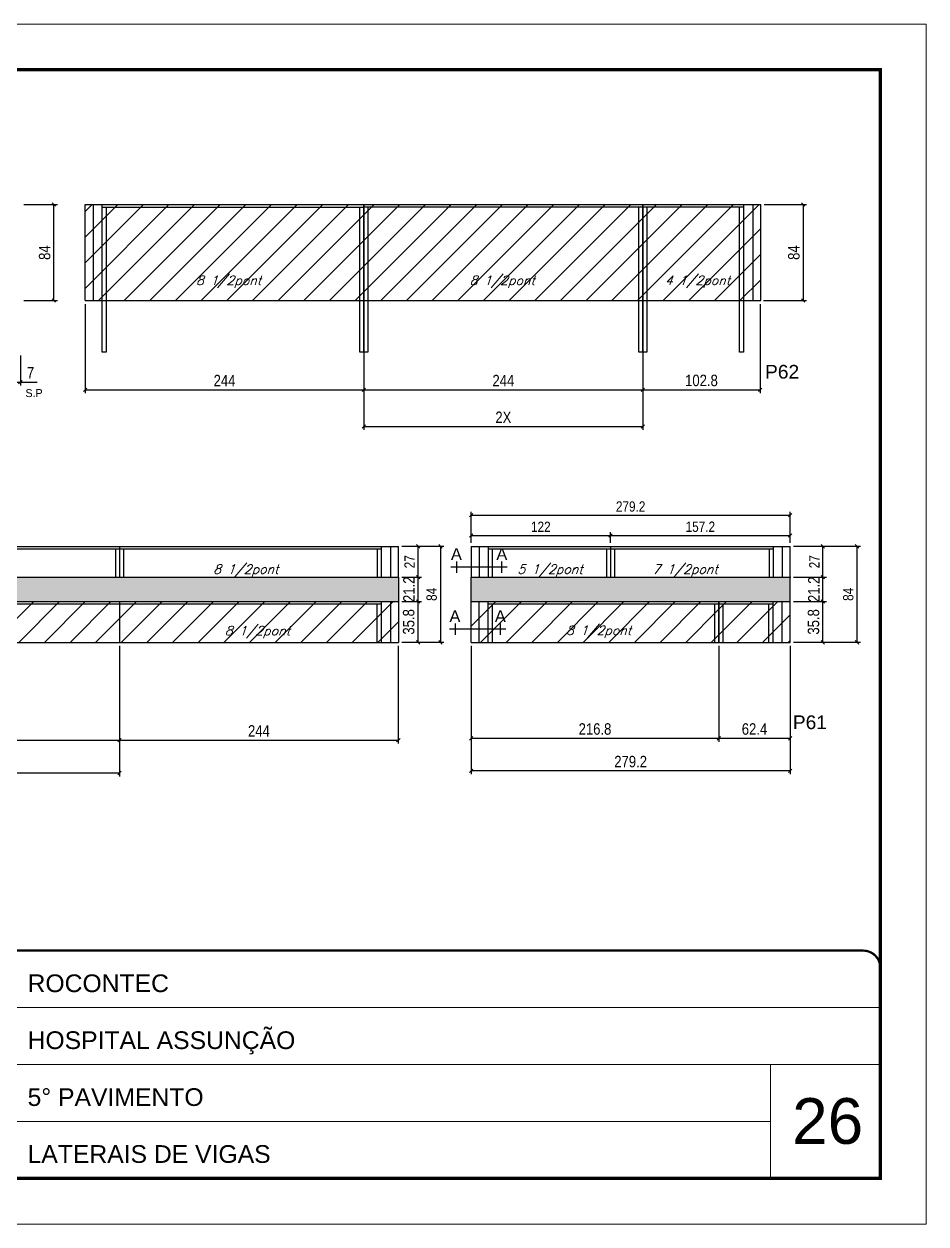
# Model space of a CAD drawing. Extents: x -20960 to -5926, y -2106 to 21915.
# Drawn here: x -9913 to -9123, y 13974 to 15024 of the extents above; entities that cross this region are included whole.
import ezdxf
from ezdxf.enums import TextEntityAlignment as Align

# ---------------------------------------------------------------- set-up
doc = ezdxf.new("R2010")
doc.units = 0
doc.linetypes.add('CONTINUO', pattern=[0])
doc.linetypes.add('DASHED', pattern=[0.75, 0.5, -0.25])
for name, color, linetype in [('5', 5, 'Continuous'), ('COTA', 241, 'Continuous'), ('detalhes', 4, 'Continuous'), ('Painéis', 200, 'Continuous'), ('Reaproveitamento', 251, 'Continuous'), ('SARR_2.2x7', 40, 'Continuous'), ('SARR_3.5x7', 81, 'Continuous'), ('texto', 7, 'Continuous')]:
    doc.layers.add(name, color=color, linetype=linetype)
for name, color, linetype, lineweight in [('CARIMBO', 255, 'Continuous', 9), ('Folhas', 255, 'Continuous', 9), ('SARRAFO DE PRESSAO', 251, 'DASHED', 9)]:
    doc.layers.add(name, color=color, linetype=linetype, lineweight=lineweight)
doc.styles.add('ARIAL', font='arial.ttf')
doc.styles.add('COTA TECNICA', font='techl___.ttf', dxfattribs={"height": 10})
doc.styles.add('COTA TECNICA-50', font='techl___.ttf', dxfattribs={"height": 9})
doc.styles.add('Romans', font='romans.shx')
doc.styles.add('ROMAS860', font='ROMAS860.SHX')
doc.styles.get("Standard").update_dxf_attribs({"font": 'arial.ttf'})
doc.dimstyles.new('COTA PAINEL-50', dxfattribs={"dimtxt": 9, "dimasz": 3, "dimexe": 3, "dimexo": 3, "dimgap": 3, "dimtad": 1, "dimdec": 1, "dimzin": 12, "dimdsep": 46, "dimtxsty": 'COTA TECNICA-50', "dimblk1": 'OBLIQUE', "dimblk2": 'OBLIQUE', "dimsah": 1, "dimcen": 0.9, "dimclrd": 4, "dimclre": 4, "dimclrt": 240, "dimadec": 1, "dimazin": 3, "dimtfac": 1, "dimtdec": 1, "dimtmove": 0, "dimatfit": 3, "dimfxl": 1, "dimtolj": 1, "dimtzin": 12, "dimarcsym": 0})
doc.dimstyles.new('PAINEL', dxfattribs={"dimtxt": 10, "dimasz": 3, "dimexe": 3, "dimexo": 3, "dimgap": 3, "dimtad": 1, "dimdec": 1, "dimzin": 12, "dimdsep": 46, "dimtxsty": 'COTA TECNICA', "dimblk1": 'OBLIQUE', "dimblk2": 'OBLIQUE', "dimsah": 1, "dimcen": 0.9, "dimclrd": 4, "dimclre": 4, "dimclrt": 240, "dimadec": 1, "dimazin": 3, "dimtfac": 1, "dimtdec": 1, "dimtmove": 0, "dimatfit": 3, "dimfxl": 1, "dimtolj": 1, "dimtzin": 12, "dimarcsym": 0})
pattern_1 = [(45, (-1583.418, -3445.725), (-11.22532, 11.22532), [])]
pattern_2 = [(45, (-1583.418, -3472.725), (-11.22532, 11.22532), [])]

# ---------------------------------------------------------------- blocks, each defined once
blk = doc.blocks.new('9999999999')
at = {"color": 30, "linetype": 'CONTINUO'}
for p, q in [((98564.6, 34379.6), (99584, 34379.6)), ((98564.6, 34329.8), (99488, 34329.8)), ((99584, 34329.8), (99488, 34329.8)), ((99488, 34329.8), (99488, 34230.2)), ((98564.6, 34280), (99488, 34280))]:
    blk.add_line(p, q, dxfattribs=at)
at = {"color": 30, "linetype": 'CONTINUO', "const_width": 2}
blk.add_lwpolyline([(99584, 34230.2), (99584, 34414.4, 0.414214), (99569, 34429.4), (98229, 34429.4, 0.414214), (98214, 34414.4), (98214, 34245.2, 0.414214), (98229, 34230.2), (99584, 34230.2)], format="xyb", dxfattribs=at)
at = {"layer": 'Folhas'}
blk.add_lwpolyline([(98139, 34190.2), (99624, 34190.2), (99624, 35240.2), (98139, 35240.2)], close=True, dxfattribs=at)
at = {"layer": 'Folhas', "color": 30, "const_width": 3}
blk.add_lwpolyline([(98214, 34230.2), (99584, 34230.2), (99584, 35200.2), (98214, 35200.2)], close=True, dxfattribs=at)
at = {"color": 7, "linetype": 'Continuous', "ltscale": 5, "style": 'ARIAL'}
for s, height, p in [('ROCONTEC', 15.48, (98837.7, 34393.1)), ('HOSPITAL ASSUNÇÃO', 15.483, (98837.7, 34343.3)), ('5° PAVIMENTO', 15.483, (98837.7, 34293.5)), ('LATERAIS DE VIGAS', 15.483, (98837.7, 34243.7))]:
    blk.add_text(s, height=height, dxfattribs=at).set_placement(p)
blk = doc.blocks.new('_Oblique')
at = {"color": 0, "linetype": 'ByBlock', "lineweight": -2}
blk.add_line((-0.5, -0.5), (0.5, 0.5), dxfattribs=at)
blk = doc.blocks.new('*D779')
at = {"layer": 'COTA', "color": 4, "lineweight": -2, "ltscale": 25, "transparency": 16777216}
for p, q in [((-9859.4, 14778.9), (-9859.4, 14700.9)), ((-9615.4, 14751.9), (-9615.4, 14700.9)), ((-9859.4, 14703.9), (-9615.4, 14703.9))]:
    blk.add_line(p, q, dxfattribs=at)
at = {"layer": 'Defpoints', "color": 0, "ltscale": 25, "transparency": 16777216}
for p in [(-9859.4, 14781.9), (-9615.4, 14754.9), (-9615.4, 14703.9)]:
    blk.add_point(p, dxfattribs=at)
at = {"layer": 'COTA', "color": 4, "lineweight": -2, "ltscale": 25, "transparency": 16777216, "xscale": 3, "yscale": 3, "zscale": 3, "rotation": 180}
blk.add_blockref('_Oblique', (-9859.4, 14703.9), dxfattribs=at)
at = {"layer": 'COTA', "color": 4, "lineweight": -2, "ltscale": 25, "transparency": 16777216, "xscale": 3, "yscale": 3, "zscale": 3}
blk.add_blockref('_Oblique', (-9615.4, 14703.9), dxfattribs=at)
at = {"layer": 'COTA', "color": 240, "ltscale": 25, "transparency": 16777216, "insert": (-9737.4, 14711.9), "char_height": 10, "attachment_point": 5, "style": 'COTA TECNICA'}
blk.add_mtext('\\A1;244', dxfattribs=at)
blk = doc.blocks.new('*D780')
at = {"layer": 'COTA', "color": 4, "lineweight": -2, "ltscale": 25, "transparency": 16777216}
for p, q in [((-9615.4, 14751.9), (-9615.4, 14700.9)), ((-9371.4, 14751.9), (-9371.4, 14700.9)), ((-9615.4, 14703.9), (-9371.4, 14703.9))]:
    blk.add_line(p, q, dxfattribs=at)
at = {"layer": 'Defpoints', "color": 0, "ltscale": 25, "transparency": 16777216}
for p in [(-9615.4, 14754.9), (-9371.4, 14754.9), (-9371.4, 14703.9)]:
    blk.add_point(p, dxfattribs=at)
at = {"layer": 'COTA', "color": 4, "lineweight": -2, "ltscale": 25, "transparency": 16777216, "xscale": 3, "yscale": 3, "zscale": 3, "rotation": 180}
blk.add_blockref('_Oblique', (-9615.4, 14703.9), dxfattribs=at)
at = {"layer": 'COTA', "color": 4, "lineweight": -2, "ltscale": 25, "transparency": 16777216, "xscale": 3, "yscale": 3, "zscale": 3}
blk.add_blockref('_Oblique', (-9371.4, 14703.9), dxfattribs=at)
at = {"layer": 'COTA', "color": 240, "ltscale": 25, "transparency": 16777216, "insert": (-9493.4, 14711.9), "char_height": 10, "attachment_point": 5, "style": 'COTA TECNICA'}
blk.add_mtext('\\A1;244', dxfattribs=at)
blk = doc.blocks.new('*D810')
at = {"layer": 'COTA', "color": 4, "lineweight": -2, "ltscale": 25, "transparency": 16777216}
for p, q in [((-9265.1, 14865.9), (-9228, 14865.9)), ((-9231, 14865.9), (-9231, 14781.9)), ((-9265.6, 14781.9), (-9228, 14781.9))]:
    blk.add_line(p, q, dxfattribs=at)
at = {"layer": 'Defpoints', "color": 0, "ltscale": 25, "transparency": 16777216}
for p in [(-9268.1, 14865.9), (-9268.6, 14781.9), (-9231, 14781.9)]:
    blk.add_point(p, dxfattribs=at)
at = {"layer": 'COTA', "color": 4, "lineweight": -2, "ltscale": 25, "transparency": 16777216, "xscale": 3, "yscale": 3, "zscale": 3}
for p, rotation in [((-9231, 14865.9), 90), ((-9231, 14781.9), 270)]:
    blk.add_blockref('_Oblique', p, dxfattribs=dict(at, rotation=rotation))
at = {"layer": 'COTA', "color": 240, "ltscale": 25, "transparency": 16777216, "insert": (-9239.1, 14823.9), "char_height": 10, "attachment_point": 5, "rotation": 90, "style": 'COTA TECNICA'}
blk.add_mtext('\\A1;84', dxfattribs=at)
blk = doc.blocks.new('*D781')
at = {"layer": 'COTA', "color": 4, "lineweight": -2, "ltscale": 25, "transparency": 16777216}
for p, q in [((-9615.4, 14751.9), (-9615.4, 14668.8)), ((-9371.4, 14751.9), (-9371.4, 14668.8)), ((-9615.4, 14671.8), (-9371.4, 14671.8))]:
    blk.add_line(p, q, dxfattribs=at)
at = {"layer": 'Defpoints', "color": 0, "ltscale": 25, "transparency": 16777216}
for p in [(-9615.4, 14754.9), (-9371.4, 14754.9), (-9371.4, 14671.8)]:
    blk.add_point(p, dxfattribs=at)
at = {"layer": 'COTA', "color": 4, "lineweight": -2, "ltscale": 25, "transparency": 16777216, "xscale": 3, "yscale": 3, "zscale": 3, "rotation": 180}
blk.add_blockref('_Oblique', (-9615.4, 14671.8), dxfattribs=at)
at = {"layer": 'COTA', "color": 4, "lineweight": -2, "ltscale": 25, "transparency": 16777216, "xscale": 3, "yscale": 3, "zscale": 3}
blk.add_blockref('_Oblique', (-9371.4, 14671.8), dxfattribs=at)
at = {"layer": 'COTA', "color": 240, "ltscale": 25, "transparency": 16777216, "insert": (-9493.4, 14679.8), "char_height": 10, "attachment_point": 5, "style": 'COTA TECNICA'}
blk.add_mtext('\\A1;2X', dxfattribs=at)
blk = doc.blocks.new('*D782')
at = {"layer": 'COTA', "color": 4, "lineweight": -2, "ltscale": 25, "transparency": 16777216}
for p, q in [((-9268.6, 14778.9), (-9268.6, 14700.9)), ((-9371.4, 14751.9), (-9371.4, 14700.9)), ((-9371.4, 14703.9), (-9268.6, 14703.9))]:
    blk.add_line(p, q, dxfattribs=at)
at = {"layer": 'Defpoints', "color": 0, "ltscale": 25, "transparency": 16777216}
for p in [(-9268.6, 14781.9), (-9371.4, 14754.9), (-9268.6, 14703.9)]:
    blk.add_point(p, dxfattribs=at)
at = {"layer": 'COTA', "color": 4, "lineweight": -2, "ltscale": 25, "transparency": 16777216, "xscale": 3, "yscale": 3, "zscale": 3, "rotation": 180}
blk.add_blockref('_Oblique', (-9371.4, 14703.9), dxfattribs=at)
at = {"layer": 'COTA', "color": 4, "lineweight": -2, "ltscale": 25, "transparency": 16777216, "xscale": 3, "yscale": 3, "zscale": 3}
blk.add_blockref('_Oblique', (-9268.6, 14703.9), dxfattribs=at)
at = {"layer": 'COTA', "color": 240, "ltscale": 25, "transparency": 16777216, "insert": (-9320, 14712), "char_height": 10, "attachment_point": 5, "style": 'COTA TECNICA'}
blk.add_mtext('\\A1;102.8', dxfattribs=at)
blk = doc.blocks.new('*D787')
at = {"layer": 'COTA', "color": 4, "lineweight": -2, "ltscale": 25, "transparency": 16777216}
for p, q in [((-10073.3, 14479.9), (-10073.3, 14394.3)), ((-9829.3, 14479.9), (-9829.3, 14394.3)), ((-10073.3, 14397.3), (-9829.3, 14397.3))]:
    blk.add_line(p, q, dxfattribs=at)
at = {"layer": 'Defpoints', "color": 0, "ltscale": 25, "transparency": 16777216}
for p in [(-10073.3, 14482.9), (-9829.3, 14482.9), (-9829.3, 14397.3)]:
    blk.add_point(p, dxfattribs=at)
at = {"layer": 'COTA', "color": 4, "lineweight": -2, "ltscale": 25, "transparency": 16777216, "xscale": 3, "yscale": 3, "zscale": 3, "rotation": 180}
blk.add_blockref('_Oblique', (-10073.3, 14397.3), dxfattribs=at)
at = {"layer": 'COTA', "color": 4, "lineweight": -2, "ltscale": 25, "transparency": 16777216, "xscale": 3, "yscale": 3, "zscale": 3}
blk.add_blockref('_Oblique', (-9829.3, 14397.3), dxfattribs=at)
at = {"layer": 'COTA', "color": 240, "ltscale": 25, "transparency": 16777216, "insert": (-9951.3, 14405.4), "char_height": 10, "attachment_point": 5, "style": 'COTA TECNICA'}
blk.add_mtext('\\A1;244', dxfattribs=at)
blk = doc.blocks.new('*D788')
at = {"layer": 'COTA', "color": 4, "lineweight": -2, "ltscale": 25, "transparency": 16777216}
for p, q in [((-9585.3, 14479.9), (-9585.3, 14394.3)), ((-9829.3, 14443.9), (-9829.3, 14394.3)), ((-9829.3, 14397.3), (-9585.3, 14397.3))]:
    blk.add_line(p, q, dxfattribs=at)
at = {"layer": 'Defpoints', "color": 0, "ltscale": 25, "transparency": 16777216}
for p in [(-9585.3, 14482.9), (-9829.3, 14446.9), (-9585.3, 14397.3)]:
    blk.add_point(p, dxfattribs=at)
at = {"layer": 'COTA', "color": 4, "lineweight": -2, "ltscale": 25, "transparency": 16777216, "xscale": 3, "yscale": 3, "zscale": 3, "rotation": 180}
blk.add_blockref('_Oblique', (-9829.3, 14397.3), dxfattribs=at)
at = {"layer": 'COTA', "color": 4, "lineweight": -2, "ltscale": 25, "transparency": 16777216, "xscale": 3, "yscale": 3, "zscale": 3}
blk.add_blockref('_Oblique', (-9585.3, 14397.3), dxfattribs=at)
at = {"layer": 'COTA', "color": 240, "ltscale": 25, "transparency": 16777216, "insert": (-9707.3, 14405.4), "char_height": 10, "attachment_point": 5, "style": 'COTA TECNICA'}
blk.add_mtext('\\A1;244', dxfattribs=at)
blk = doc.blocks.new('*D789')
at = {"layer": 'COTA', "color": 4, "lineweight": -2, "ltscale": 25, "transparency": 16777216}
for p, q in [((-9521.6, 14479.9), (-9521.6, 14395.9)), ((-9304.8, 14479.9), (-9304.8, 14395.9)), ((-9521.6, 14398.9), (-9304.8, 14398.9))]:
    blk.add_line(p, q, dxfattribs=at)
at = {"layer": 'Defpoints', "color": 0, "ltscale": 25, "transparency": 16777216}
for p in [(-9521.6, 14482.9), (-9304.8, 14482.9), (-9304.8, 14398.9)]:
    blk.add_point(p, dxfattribs=at)
at = {"layer": 'COTA', "color": 4, "lineweight": -2, "ltscale": 25, "transparency": 16777216, "xscale": 3, "yscale": 3, "zscale": 3, "rotation": 180}
blk.add_blockref('_Oblique', (-9521.6, 14398.9), dxfattribs=at)
at = {"layer": 'COTA', "color": 4, "lineweight": -2, "ltscale": 25, "transparency": 16777216, "xscale": 3, "yscale": 3, "zscale": 3}
blk.add_blockref('_Oblique', (-9304.8, 14398.9), dxfattribs=at)
at = {"layer": 'COTA', "color": 240, "ltscale": 25, "transparency": 16777216, "insert": (-9413.2, 14407), "char_height": 10, "attachment_point": 5, "style": 'COTA TECNICA'}
blk.add_mtext('\\A1;216.8', dxfattribs=at)
blk = doc.blocks.new('*D790')
at = {"layer": 'COTA', "color": 4, "lineweight": -2, "ltscale": 25, "transparency": 16777216}
for p, q in [((-10073.3, 14479.9), (-10073.3, 14365.6)), ((-9829.3, 14479.9), (-9829.3, 14365.6)), ((-10073.3, 14368.6), (-9829.3, 14368.6))]:
    blk.add_line(p, q, dxfattribs=at)
at = {"layer": 'Defpoints', "color": 0, "ltscale": 25, "transparency": 16777216}
for p in [(-10073.3, 14482.9), (-9829.3, 14482.9), (-9829.3, 14368.6)]:
    blk.add_point(p, dxfattribs=at)
at = {"layer": 'COTA', "color": 4, "lineweight": -2, "ltscale": 25, "transparency": 16777216, "xscale": 3, "yscale": 3, "zscale": 3, "rotation": 180}
blk.add_blockref('_Oblique', (-10073.3, 14368.6), dxfattribs=at)
at = {"layer": 'COTA', "color": 4, "lineweight": -2, "ltscale": 25, "transparency": 16777216, "xscale": 3, "yscale": 3, "zscale": 3}
blk.add_blockref('_Oblique', (-9829.3, 14368.6), dxfattribs=at)
at = {"layer": 'COTA', "color": 240, "ltscale": 25, "transparency": 16777216, "insert": (-9951.3, 14376.7), "char_height": 10, "attachment_point": 5, "style": 'COTA TECNICA'}
blk.add_mtext('\\A1;2X', dxfattribs=at)
blk = doc.blocks.new('*D811')
at = {"layer": 'COTA', "color": 4, "lineweight": -2, "ltscale": 25, "transparency": 16777216}
for p, q in [((-9239.4, 14539.9), (-9210.7, 14539.9)), ((-9213.7, 14518.7), (-9213.7, 14539.9)), ((-9239.4, 14518.7), (-9210.7, 14518.7))]:
    blk.add_line(p, q, dxfattribs=at)
at = {"layer": 'Defpoints', "color": 0, "ltscale": 25, "transparency": 16777216}
for p in [(-9242.4, 14539.9), (-9213.7, 14539.9), (-9242.4, 14518.7)]:
    blk.add_point(p, dxfattribs=at)
at = {"layer": 'COTA', "color": 4, "lineweight": -2, "ltscale": 25, "transparency": 16777216, "xscale": 3, "yscale": 3, "zscale": 3}
for p, rotation in [((-9213.7, 14539.9), 90), ((-9213.7, 14518.7), 270)]:
    blk.add_blockref('_Oblique', p, dxfattribs=dict(at, rotation=rotation))
at = {"layer": 'COTA', "color": 240, "ltscale": 25, "transparency": 16777216, "insert": (-9221.7, 14529.3), "char_height": 10, "attachment_point": 5, "rotation": 90, "style": 'COTA TECNICA'}
blk.add_mtext('\\A1;21.2', dxfattribs=at)
blk = doc.blocks.new('*D812')
at = {"layer": 'COTA', "color": 4, "lineweight": -2, "ltscale": 25, "transparency": 16777216}
for p, q in [((-9582.3, 14539.9), (-9565, 14539.9)), ((-9568, 14518.7), (-9568, 14539.9)), ((-9582.3, 14518.7), (-9565, 14518.7))]:
    blk.add_line(p, q, dxfattribs=at)
at = {"layer": 'Defpoints', "color": 0, "ltscale": 25, "transparency": 16777216}
for p in [(-9585.3, 14539.9), (-9568, 14539.9), (-9585.3, 14518.7)]:
    blk.add_point(p, dxfattribs=at)
at = {"layer": 'COTA', "color": 4, "lineweight": -2, "ltscale": 25, "transparency": 16777216, "xscale": 3, "yscale": 3, "zscale": 3}
for p, rotation in [((-9568, 14539.9), 90), ((-9568, 14518.7), 270)]:
    blk.add_blockref('_Oblique', p, dxfattribs=dict(at, rotation=rotation))
at = {"layer": 'COTA', "color": 240, "ltscale": 25, "transparency": 16777216, "insert": (-9576, 14529.3), "char_height": 10, "attachment_point": 5, "rotation": 90, "style": 'COTA TECNICA'}
blk.add_mtext('\\A1;21.2', dxfattribs=at)
blk = doc.blocks.new('*D791')
at = {"layer": 'COTA', "color": 4, "lineweight": -2, "ltscale": 25, "transparency": 16777216}
for p, q in [((-9923.1, 14778.9), (-9923.1, 14707.6)), ((-9916.1, 14733.9), (-9916.1, 14707.6)), ((-9923.1, 14710.6), (-9916.1, 14710.6)), ((-9916.1, 14710.6), (-9901.4, 14710.6))]:
    blk.add_line(p, q, dxfattribs=at)
at = {"layer": 'Defpoints', "color": 0, "ltscale": 25, "transparency": 16777216}
for p in [(-9923.1, 14781.9), (-9916.1, 14736.9), (-9916.1, 14710.6)]:
    blk.add_point(p, dxfattribs=at)
at = {"layer": 'COTA', "color": 4, "lineweight": -2, "ltscale": 25, "transparency": 16777216, "xscale": 3, "yscale": 3, "zscale": 3, "rotation": 180}
blk.add_blockref('_Oblique', (-9923.1, 14710.6), dxfattribs=at)
at = {"layer": 'COTA', "color": 4, "lineweight": -2, "ltscale": 25, "transparency": 16777216, "xscale": 3, "yscale": 3, "zscale": 3}
blk.add_blockref('_Oblique', (-9916.1, 14710.6), dxfattribs=at)
at = {"layer": 'COTA', "color": 240, "ltscale": 25, "transparency": 16777216, "insert": (-9907.2, 14718.7), "char_height": 10, "attachment_point": 5, "style": 'COTA TECNICA'}
blk.add_mtext('\\A1;7', dxfattribs=at)
blk = doc.blocks.new('*D792')
at = {"layer": 'COTA', "color": 4, "lineweight": -2, "ltscale": 25, "transparency": 16777216}
for p, q in [((-9304.8, 14479.9), (-9304.8, 14395.9)), ((-9242.4, 14479.9), (-9242.4, 14395.9)), ((-9304.8, 14398.9), (-9242.4, 14398.9))]:
    blk.add_line(p, q, dxfattribs=at)
at = {"layer": 'Defpoints', "color": 0, "ltscale": 25, "transparency": 16777216}
for p in [(-9304.8, 14482.9), (-9242.4, 14482.9), (-9242.4, 14398.9)]:
    blk.add_point(p, dxfattribs=at)
at = {"layer": 'COTA', "color": 4, "lineweight": -2, "ltscale": 25, "transparency": 16777216, "xscale": 3, "yscale": 3, "zscale": 3, "rotation": 180}
blk.add_blockref('_Oblique', (-9304.8, 14398.9), dxfattribs=at)
at = {"layer": 'COTA', "color": 4, "lineweight": -2, "ltscale": 25, "transparency": 16777216, "xscale": 3, "yscale": 3, "zscale": 3}
blk.add_blockref('_Oblique', (-9242.4, 14398.9), dxfattribs=at)
at = {"layer": 'COTA', "color": 240, "ltscale": 25, "transparency": 16777216, "insert": (-9273.6, 14407), "char_height": 10, "attachment_point": 5, "style": 'COTA TECNICA'}
blk.add_mtext('\\A1;62.4', dxfattribs=at)
blk = doc.blocks.new('*D793')
at = {"layer": 'COTA', "color": 4, "lineweight": -2, "ltscale": 25, "transparency": 16777216}
for p, q in [((-9521.6, 14479.9), (-9521.6, 14367.4)), ((-9242.4, 14479.9), (-9242.4, 14367.4)), ((-9242.4, 14370.4), (-9521.6, 14370.4))]:
    blk.add_line(p, q, dxfattribs=at)
at = {"layer": 'Defpoints', "color": 0, "ltscale": 25, "transparency": 16777216}
for p in [(-9521.6, 14482.9), (-9242.4, 14482.9), (-9521.6, 14370.4)]:
    blk.add_point(p, dxfattribs=at)
at = {"layer": 'COTA', "color": 4, "lineweight": -2, "ltscale": 25, "transparency": 16777216, "xscale": 3, "yscale": 3, "zscale": 3, "rotation": 180}
blk.add_blockref('_Oblique', (-9521.6, 14370.4), dxfattribs=at)
at = {"layer": 'COTA', "color": 4, "lineweight": -2, "ltscale": 25, "transparency": 16777216, "xscale": 3, "yscale": 3, "zscale": 3}
blk.add_blockref('_Oblique', (-9242.4, 14370.4), dxfattribs=at)
at = {"layer": 'COTA', "color": 240, "ltscale": 25, "transparency": 16777216, "insert": (-9382, 14378.5), "char_height": 10, "attachment_point": 5, "style": 'COTA TECNICA'}
blk.add_mtext('\\A1;279.2', dxfattribs=at)
blk = doc.blocks.new('*D814')
at = {"layer": 'COTA', "color": 4, "lineweight": -2, "ltscale": 25, "transparency": 16777216}
for p, q in [((-9913.1, 14865.9), (-9883.7, 14865.9)), ((-9886.7, 14781.9), (-9886.7, 14865.9)), ((-9913.1, 14781.9), (-9883.7, 14781.9))]:
    blk.add_line(p, q, dxfattribs=at)
at = {"layer": 'Defpoints', "color": 0, "ltscale": 25, "transparency": 16777216}
for p in [(-9916.1, 14865.9), (-9886.7, 14865.9), (-9916.1, 14781.9)]:
    blk.add_point(p, dxfattribs=at)
at = {"layer": 'COTA', "color": 4, "lineweight": -2, "ltscale": 25, "transparency": 16777216, "xscale": 3, "yscale": 3, "zscale": 3}
for p, rotation in [((-9886.7, 14865.9), 90), ((-9886.7, 14781.9), 270)]:
    blk.add_blockref('_Oblique', p, dxfattribs=dict(at, rotation=rotation))
at = {"layer": 'COTA', "color": 240, "ltscale": 25, "transparency": 16777216, "insert": (-9894.8, 14823.9), "char_height": 10, "attachment_point": 5, "rotation": 90, "style": 'COTA TECNICA'}
blk.add_mtext('\\A1;84', dxfattribs=at)
blk = doc.blocks.new('*D815')
at = {"layer": 'COTA', "color": 4, "lineweight": -2, "ltscale": 25, "transparency": 16777216}
for p, q in [((-9582.3, 14518.7), (-9565, 14518.7)), ((-9568, 14482.9), (-9568, 14518.7)), ((-9582.3, 14482.9), (-9565, 14482.9))]:
    blk.add_line(p, q, dxfattribs=at)
at = {"layer": 'Defpoints', "color": 0, "ltscale": 25, "transparency": 16777216}
for p in [(-9585.3, 14518.7), (-9568, 14518.7), (-9585.3, 14482.9)]:
    blk.add_point(p, dxfattribs=at)
at = {"layer": 'COTA', "color": 4, "lineweight": -2, "ltscale": 25, "transparency": 16777216, "xscale": 3, "yscale": 3, "zscale": 3}
for p, rotation in [((-9568, 14518.7), 90), ((-9568, 14482.9), 270)]:
    blk.add_blockref('_Oblique', p, dxfattribs=dict(at, rotation=rotation))
at = {"layer": 'COTA', "color": 240, "ltscale": 25, "transparency": 16777216, "insert": (-9576.2, 14500.8), "char_height": 10, "attachment_point": 5, "rotation": 90, "style": 'COTA TECNICA'}
blk.add_mtext('\\A1;35.8', dxfattribs=at)
blk = doc.blocks.new('*D816')
at = {"layer": 'COTA', "color": 4, "lineweight": -2, "ltscale": 25, "transparency": 16777216}
for p, q in [((-9239.4, 14518.7), (-9210.7, 14518.7)), ((-9213.7, 14482.9), (-9213.7, 14518.7)), ((-9239.4, 14482.9), (-9210.7, 14482.9))]:
    blk.add_line(p, q, dxfattribs=at)
at = {"layer": 'Defpoints', "color": 0, "ltscale": 25, "transparency": 16777216}
for p in [(-9242.4, 14518.7), (-9213.7, 14518.7), (-9242.4, 14482.9)]:
    blk.add_point(p, dxfattribs=at)
at = {"layer": 'COTA', "color": 4, "lineweight": -2, "ltscale": 25, "transparency": 16777216, "xscale": 3, "yscale": 3, "zscale": 3}
for p, rotation in [((-9213.7, 14518.7), 90), ((-9213.7, 14482.9), 270)]:
    blk.add_blockref('_Oblique', p, dxfattribs=dict(at, rotation=rotation))
at = {"layer": 'COTA', "color": 240, "ltscale": 25, "transparency": 16777216, "insert": (-9221.9, 14500.8), "char_height": 10, "attachment_point": 5, "rotation": 90, "style": 'COTA TECNICA'}
blk.add_mtext('\\A1;35.8', dxfattribs=at)
blk = doc.blocks.new('*D778')
at = {"layer": 'COTA', "color": 4, "lineweight": -2, "transparency": 16777216}
for p, q in [((-9582.3, 14566.9), (-9545.5, 14566.9)), ((-9548.5, 14566.9), (-9548.5, 14482.9)), ((-9582.3, 14482.9), (-9545.5, 14482.9))]:
    blk.add_line(p, q, dxfattribs=at)
at = {"layer": 'Defpoints', "color": 0, "transparency": 16777216}
for p in [(-9585.3, 14566.9), (-9585.3, 14482.9), (-9548.5, 14482.9)]:
    blk.add_point(p, dxfattribs=at)
at = {"layer": 'COTA', "color": 4, "lineweight": -2, "transparency": 16777216, "xscale": 3, "yscale": 3, "zscale": 3}
for p, rotation in [((-9548.5, 14566.9), 90), ((-9548.5, 14482.9), 270)]:
    blk.add_blockref('_Oblique', p, dxfattribs=dict(at, rotation=rotation))
at = {"layer": 'COTA', "color": 240, "transparency": 16777216, "insert": (-9556.1, 14524.9), "char_height": 9, "attachment_point": 5, "rotation": 90, "style": 'COTA TECNICA-50'}
blk.add_mtext('\\A1;84', dxfattribs=at)
blk = doc.blocks.new('*D809')
at = {"layer": 'COTA', "color": 4, "lineweight": -2, "transparency": 16777216}
for p, q in [((-9238.9, 14566.9), (-9180.9, 14566.9)), ((-9183.9, 14566.9), (-9183.9, 14482.9)), ((-9239.4, 14482.9), (-9180.9, 14482.9))]:
    blk.add_line(p, q, dxfattribs=at)
at = {"layer": 'Defpoints', "color": 0, "transparency": 16777216}
for p in [(-9241.9, 14566.9), (-9242.4, 14482.9), (-9183.9, 14482.9)]:
    blk.add_point(p, dxfattribs=at)
at = {"layer": 'COTA', "color": 4, "lineweight": -2, "transparency": 16777216, "xscale": 3, "yscale": 3, "zscale": 3}
for p, rotation in [((-9183.9, 14566.9), 90), ((-9183.9, 14482.9), 270)]:
    blk.add_blockref('_Oblique', p, dxfattribs=dict(at, rotation=rotation))
at = {"layer": 'COTA', "color": 240, "transparency": 16777216, "insert": (-9191.5, 14524.9), "char_height": 9, "attachment_point": 5, "rotation": 90, "style": 'COTA TECNICA-50'}
blk.add_mtext('\\A1;84', dxfattribs=at)
blk = doc.blocks.new('*D825')
at = {"layer": 'COTA', "color": 4, "lineweight": -2, "transparency": 16777216}
for p, q in [((-9582.3, 14566.9), (-9565, 14566.9)), ((-9568, 14539.9), (-9568, 14566.9)), ((-9582.3, 14539.9), (-9565, 14539.9))]:
    blk.add_line(p, q, dxfattribs=at)
at = {"layer": 'Defpoints', "color": 0, "transparency": 16777216}
for p in [(-9585.3, 14566.9), (-9568, 14566.9), (-9585.3, 14539.9)]:
    blk.add_point(p, dxfattribs=at)
at = {"layer": 'COTA', "color": 4, "lineweight": -2, "transparency": 16777216, "xscale": 3, "yscale": 3, "zscale": 3}
for p, rotation in [((-9568, 14566.9), 90), ((-9568, 14539.9), 270)]:
    blk.add_blockref('_Oblique', p, dxfattribs=dict(at, rotation=rotation))
at = {"layer": 'COTA', "color": 240, "transparency": 16777216, "insert": (-9575.5, 14553.4), "char_height": 9, "attachment_point": 5, "rotation": 90, "style": 'COTA TECNICA-50'}
blk.add_mtext('\\A1;27', dxfattribs=at)
blk = doc.blocks.new('*D826')
at = {"layer": 'COTA', "color": 4, "lineweight": -2, "transparency": 16777216}
for p, q in [((-9239.4, 14566.9), (-9210.7, 14566.9)), ((-9213.7, 14539.9), (-9213.7, 14566.9)), ((-9239.4, 14539.9), (-9210.7, 14539.9))]:
    blk.add_line(p, q, dxfattribs=at)
at = {"layer": 'Defpoints', "color": 0, "transparency": 16777216}
for p in [(-9242.4, 14566.9), (-9213.7, 14566.9), (-9242.4, 14539.9)]:
    blk.add_point(p, dxfattribs=at)
at = {"layer": 'COTA', "color": 4, "lineweight": -2, "transparency": 16777216, "xscale": 3, "yscale": 3, "zscale": 3}
for p, rotation in [((-9213.7, 14566.9), 90), ((-9213.7, 14539.9), 270)]:
    blk.add_blockref('_Oblique', p, dxfattribs=dict(at, rotation=rotation))
at = {"layer": 'COTA', "color": 240, "transparency": 16777216, "insert": (-9221.2, 14553.4), "char_height": 9, "attachment_point": 5, "rotation": 90, "style": 'COTA TECNICA-50'}
blk.add_mtext('\\A1;27', dxfattribs=at)
blk = doc.blocks.new('*D827')
at = {"layer": 'COTA', "color": 4, "lineweight": -2, "transparency": 16777216}
for p, q in [((-9521.6, 14569.9), (-9521.6, 14597.1)), ((-9242.4, 14569.9), (-9242.4, 14597.1)), ((-9521.6, 14594.1), (-9242.4, 14594.1))]:
    blk.add_line(p, q, dxfattribs=at)
at = {"layer": 'Defpoints', "color": 0, "transparency": 16777216}
for p in [(-9242.4, 14594.1), (-9521.6, 14566.9), (-9242.4, 14566.9)]:
    blk.add_point(p, dxfattribs=at)
at = {"layer": 'COTA', "color": 4, "lineweight": -2, "transparency": 16777216, "xscale": 3, "yscale": 3, "zscale": 3, "rotation": 180}
blk.add_blockref('_Oblique', (-9521.6, 14594.1), dxfattribs=at)
at = {"layer": 'COTA', "color": 4, "lineweight": -2, "transparency": 16777216, "xscale": 3, "yscale": 3, "zscale": 3}
blk.add_blockref('_Oblique', (-9242.4, 14594.1), dxfattribs=at)
at = {"layer": 'COTA', "color": 240, "transparency": 16777216, "insert": (-9382, 14601.7), "char_height": 9, "attachment_point": 5, "style": 'COTA TECNICA-50'}
blk.add_mtext('\\A1;279.2', dxfattribs=at)
blk = doc.blocks.new('*D828')
at = {"layer": 'COTA', "color": 4, "lineweight": -2, "transparency": 16777216}
for p, q in [((-9521.6, 14569.9), (-9521.6, 14579.4)), ((-9521.6, 14576.4), (-9399.6, 14576.4)), ((-9399.6, 14569.9), (-9399.6, 14579.4))]:
    blk.add_line(p, q, dxfattribs=at)
at = {"layer": 'Defpoints', "color": 0, "transparency": 16777216}
for p in [(-9399.6, 14576.4), (-9521.6, 14566.9), (-9399.6, 14566.9)]:
    blk.add_point(p, dxfattribs=at)
at = {"layer": 'COTA', "color": 4, "lineweight": -2, "transparency": 16777216, "xscale": 3, "yscale": 3, "zscale": 3, "rotation": 180}
blk.add_blockref('_Oblique', (-9521.6, 14576.4), dxfattribs=at)
at = {"layer": 'COTA', "color": 4, "lineweight": -2, "transparency": 16777216, "xscale": 3, "yscale": 3, "zscale": 3}
blk.add_blockref('_Oblique', (-9399.6, 14576.4), dxfattribs=at)
at = {"layer": 'COTA', "color": 240, "transparency": 16777216, "insert": (-9460.6, 14584), "char_height": 9, "attachment_point": 5, "style": 'COTA TECNICA-50'}
blk.add_mtext('\\A1;122', dxfattribs=at)
blk = doc.blocks.new('*D808')
at = {"layer": 'COTA', "color": 4, "lineweight": -2, "transparency": 16777216}
for p, q in [((-9399.6, 14569.9), (-9399.6, 14579.4)), ((-9399.6, 14576.4), (-9242.4, 14576.4)), ((-9242.4, 14569.9), (-9242.4, 14579.4))]:
    blk.add_line(p, q, dxfattribs=at)
at = {"layer": 'Defpoints', "color": 0, "transparency": 16777216}
for p in [(-9242.4, 14576.4), (-9399.6, 14566.9), (-9242.4, 14566.9)]:
    blk.add_point(p, dxfattribs=at)
at = {"layer": 'COTA', "color": 4, "lineweight": -2, "transparency": 16777216, "xscale": 3, "yscale": 3, "zscale": 3, "rotation": 180}
blk.add_blockref('_Oblique', (-9399.6, 14576.4), dxfattribs=at)
at = {"layer": 'COTA', "color": 4, "lineweight": -2, "transparency": 16777216, "xscale": 3, "yscale": 3, "zscale": 3}
blk.add_blockref('_Oblique', (-9242.4, 14576.4), dxfattribs=at)
at = {"layer": 'COTA', "color": 240, "transparency": 16777216, "insert": (-9321, 14584), "char_height": 9, "attachment_point": 5, "style": 'COTA TECNICA-50'}
blk.add_mtext('\\A1;157.2', dxfattribs=at)

msp = doc.modelspace()

# ---------------------------------------------------------------- hatches: boundary and pattern name
at = {"layer": 'COTA', "linetype": 'ByBlock'}
h = msp.add_hatch(dxfattribs=at)
h.set_pattern_fill('AR-CONC', color=256, scale=0.03)
h.set_pattern_definition([(50, (-147684.1727, -14892.1634), (5.46554007, -0.47817257), [0.5715, -6.2865]), (355, (-147684.1727, -14892.1634), (-1.05730264, 5.73170536), [0.4572, -5.02921753]), (100.4514447, (-147683.717, -14892.2033), (4.40823741, 5.25353256), [0.48570026, -5.34270734]), (46.1842, (-147684.173, -14890.6394), (8.13237123, -1.26126984), [0.85725, -9.42975]), (96.6355576, (-147683.495, -14890.7445), (7.122124, 7.42278374), [0.7285507, -8.01406824]), (351.184151, (-147684.173, -14890.639), (7.122124, 7.42278374), [0.685799, -7.54379196]), (21, (-147683.4107, -14891.0204), (4.54843174, -3.06795595), [0.5715, -6.2865]), (326, (-147683.4107, -14891.0204), (1.85406085, 5.52563898), [0.4572, -5.0292]), (71.451445, (-147683.0317, -14891.276), (6.40249258, 2.45768307), [0.48570026, -5.34269813]), (37.5, (-147684.1727, -14892.1634), (0.092658098, 2.536651166), [0, -4.96824, 0, -5.1054, 0, -5.04825]), (7.5, (-147684.1727, -14892.1634), (2.004589875, 3.005417245), [0, -2.91084, 0, -4.85394, 0, -1.92405]), (327.5, (-147685.872, -14892.1634), (4.067717855, -0.17186232), [0, -1.905, 0, -5.9436, 0, -7.8867]), (317.5, (-147686.634, -14892.1634), (4.44387544, 0.76279473), [0, -2.4765, 0, -3.94716, 0, -5.6007])])
h.paths.add_polyline_path([(-9585.28, 14518.65), (-9585.28, 14539.85), (-10211.61, 14539.85), (-10211.61, 14518.65)])
h = msp.add_hatch(dxfattribs=at)
h.set_pattern_fill('AR-CONC', color=256, scale=0.03)
h.set_pattern_definition([(50, (-150902.178, -17062.539), (5.46554007, -0.47817257), [0.5715, -6.2865]), (355, (-150902.178, -17062.539), (-1.05730264, 5.73170536), [0.4572, -5.02921753]), (100.4514447, (-150901.7226, -17062.579), (4.40823741, 5.25353256), [0.48570026, -5.34270734]), (46.1842, (-150902.178, -17061.015), (8.13237123, -1.26126984), [0.85725, -9.42975]), (96.6355576, (-150901.5, -17061.12), (7.122124, 7.42278374), [0.7285507, -8.01406824]), (351.184151, (-150902.178, -17061.015), (7.122124, 7.42278374), [0.685799, -7.54379196]), (21, (-150901.416, -17061.396), (4.54843174, -3.06795595), [0.5715, -6.2865]), (326, (-150901.416, -17061.396), (1.85406085, 5.52563898), [0.4572, -5.0292]), (71.451445, (-150901.037, -17061.6517), (6.40249258, 2.45768307), [0.48570026, -5.34269813]), (37.5, (-150902.178, -17062.539), (0.092658098, 2.536651166), [0, -4.96824, 0, -5.1054, 0, -5.04825]), (7.5, (-150902.178, -17062.539), (2.004589875, 3.005417245), [0, -2.91084, 0, -4.85394, 0, -1.92405]), (327.5, (-150903.8773, -17062.539), (4.067717855, -0.17186232), [0, -1.905, 0, -5.9436, 0, -7.8867]), (317.5, (-150904.6393, -17062.539), (4.44387544, 0.76279473), [0, -2.4765, 0, -3.94716, 0, -5.6007])])
h.paths.add_polyline_path([(-9521.6, 14539.85), (-9521.6, 14518.65), (-9242.42, 14518.65), (-9242.42, 14539.85)])
at = {"layer": 'Reaproveitamento'}
h = msp.add_hatch(dxfattribs=at)
h.set_pattern_fill('ANSI31', color=256, scale=5)
h.set_pattern_definition(pattern_1)
h.paths.add_polyline_path([(-9615.42, 14781.89), (-9615.42, 14865.89), (-9859.42, 14865.89), (-9859.42, 14781.89)])
h = msp.add_hatch(dxfattribs=at)
h.set_pattern_fill('ANSI31', color=256, scale=5)
h.set_pattern_definition(pattern_1)
h.paths.add_polyline_path([(-9371.42, 14781.89), (-9371.42, 14865.89), (-9615.42, 14865.89), (-9615.42, 14781.89)])
h = msp.add_hatch(dxfattribs=at)
h.set_pattern_fill('ANSI31', color=256, scale=5)
h.set_pattern_definition(pattern_1)
h.paths.add_polyline_path([(-9268.12, 14781.89), (-9268.12, 14865.89), (-9371.42, 14865.89), (-9371.42, 14781.89)])
h = msp.add_hatch(dxfattribs=at)
h.set_pattern_fill('ANSI31', color=256, scale=5)
h.set_pattern_definition(pattern_2)
h.paths.add_polyline_path([(-10073.31, 14482.85), (-9829.31, 14482.85), (-9829.31, 14518.65), (-10073.31, 14518.65)])
h = msp.add_hatch(dxfattribs=at)
h.set_pattern_fill('ANSI31', color=256, scale=5)
h.set_pattern_definition(pattern_2)
h.paths.add_polyline_path([(-9829.31, 14482.85), (-9585.28, 14482.85), (-9585.28, 14518.65), (-9829.31, 14518.65)])
h = msp.add_hatch(dxfattribs=at)
h.set_pattern_fill('ANSI31', color=256, scale=5)
h.set_pattern_definition(pattern_2)
h.paths.add_polyline_path([(-9521.6, 14482.85), (-9304.8, 14482.85), (-9304.8, 14518.65), (-9521.6, 14518.65)])
h = msp.add_hatch(dxfattribs=at)
h.set_pattern_fill('ANSI31', color=256, scale=5)
h.set_pattern_definition(pattern_2)
h.paths.add_polyline_path([(-9304.8, 14482.85), (-9242.42, 14482.85), (-9242.42, 14518.65), (-9304.8, 14518.65)])

# ---------------------------------------------------------------- linework, layer by layer
at = {"layer": 'COTA', "linetype": 'ByBlock'}
for p, q in [((-10211.61, 14539.85), (-9585.28, 14539.85)), ((-9585.28, 14539.85), (-9585.28, 14518.65)), ((-9521.6, 14539.85), (-9241.92, 14539.85)), ((-9521.6, 14518.65), (-9521.6, 14539.85)), ((-9242.42, 14518.65), (-9242.42, 14539.85))]:
    msp.add_line(p, q, dxfattribs=at)
at = {"layer": 'detalhes'}
for p, q in [((-9534.28, 14553.75), (-9534.28, 14543.75)), ((-9494.92, 14553.75), (-9494.92, 14543.75)), ((-9489.92, 14548.75), (-9539.28, 14548.75)), ((-9491.2, 14494.42), (-9540.57, 14494.42)), ((-9535.57, 14499.42), (-9535.57, 14489.42)), ((-9496.2, 14499.42), (-9496.2, 14489.42))]:
    msp.add_line(p, q, dxfattribs=at)
at = {"layer": 'Painéis'}
for p, q in [((-9859.42, 14865.89), (-9268.12, 14865.89)), ((-9859.42, 14781.89), (-9268.12, 14781.89)), ((-9585.28, 14539.85), (-9585.28, 14566.85)), ((-9521.6, 14566.85), (-9521.6, 14539.85)), ((-9242.4, 14539.85), (-9242.4, 14566.85)), ((-10211.61, 14518.65), (-9585.28, 14518.65)), ((-9521.6, 14518.65), (-9242.42, 14518.65)), ((-10211.61, 14482.85), (-9585.28, 14482.85)), ((-9521.6, 14482.85), (-9242.42, 14482.85))]:
    msp.add_line(p, q, dxfattribs=at)
at = {"layer": 'Painéis', "ltscale": 25}
for p, q in [((-9859.42, 14781.89), (-9859.42, 14865.89)), ((-9615.42, 14781.89), (-9615.42, 14865.89)), ((-9371.42, 14781.89), (-9371.42, 14865.89)), ((-9268.12, 14781.89), (-9268.12, 14865.89)), ((-9829.31, 14518.65), (-9829.31, 14482.85)), ((-9585.28, 14518.65), (-9585.28, 14482.85)), ((-9521.6, 14482.85), (-9521.6, 14518.65)), ((-9304.8, 14482.85), (-9304.8, 14518.65)), ((-9242.42, 14482.85), (-9242.42, 14518.65))]:
    msp.add_line(p, q, dxfattribs=at)
at = {"layer": 'Painéis', "linetype": 'ByBlock'}
for p, q in [((-10211.58, 14566.85), (-9585.28, 14566.85)), ((-9829.28, 14566.85), (-9829.28, 14539.85)), ((-9521.6, 14566.85), (-9399.6, 14566.85)), ((-9399.6, 14566.85), (-9242.4, 14566.85)), ((-9399.6, 14566.85), (-9399.6, 14539.85)), ((-9399.6, 14566.85), (-9399.6, 14539.85)), ((-10211.58, 14539.85), (-9585.28, 14539.85)), ((-9521.6, 14539.85), (-9399.6, 14539.85)), ((-9399.6, 14539.85), (-9242.4, 14539.85))]:
    msp.add_line(p, q, dxfattribs=at)
at = {"layer": 'SARR_2.2x7', "linetype": 'Continuous'}
for p, q in [((-9852.42, 14865.89), (-9852.42, 14781.89)), ((-9844.42, 14863.69), (-9615.42, 14863.69)), ((-9371.42, 14863.69), (-9615.42, 14863.69)), ((-9283.12, 14863.69), (-9371.42, 14863.69)), ((-9275.12, 14865.89), (-9275.12, 14781.89)), ((-10073.31, 14516.45), (-9829.31, 14516.45)), ((-9829.28, 14516.45), (-9600.28, 14516.45)), ((-9592.28, 14518.65), (-9592.28, 14482.85)), ((-9514.6, 14482.85), (-9514.6, 14518.65)), ((-9506.6, 14516.45), (-9257.42, 14516.45)), ((-9249.42, 14482.85), (-9249.42, 14518.65))]:
    msp.add_line(p, q, dxfattribs=at)
at = {"layer": 'SARR_2.2x7', "linetype": 'Continuous', "ltscale": 50}
for p, q in [((-10073.28, 14564.65), (-9829.28, 14564.65)), ((-9829.28, 14564.65), (-9600.28, 14564.65)), ((-9592.28, 14566.85), (-9592.28, 14539.85)), ((-9514.6, 14566.85), (-9514.6, 14539.85)), ((-9506.6, 14564.65), (-9399.6, 14564.65)), ((-9399.6, 14564.65), (-9257.4, 14564.65)), ((-9249.4, 14566.85), (-9249.4, 14539.85))]:
    msp.add_line(p, q, dxfattribs=at)
at = {"layer": 'SARR_3.5x7'}
for p, q in [((-9832.78, 14564.65), (-9832.78, 14539.85)), ((-9825.78, 14564.65), (-9825.78, 14539.85)), ((-9603.78, 14564.65), (-9603.78, 14539.85)), ((-9600.28, 14566.85), (-9600.28, 14539.85)), ((-9506.6, 14566.85), (-9506.6, 14539.85)), ((-9503.1, 14564.65), (-9503.1, 14539.85)), ((-9403.1, 14564.65), (-9403.1, 14539.85)), ((-9396.1, 14564.65), (-9396.1, 14539.85)), ((-9260.9, 14564.65), (-9260.9, 14539.85)), ((-9257.4, 14566.85), (-9257.4, 14539.85))]:
    msp.add_line(p, q, dxfattribs=at)
for points in [[(-9840.92, 14863.69), (-9840.92, 14736.89), (-9844.42, 14736.89), (-9844.42, 14865.89)], [(-9615.42, 14865.89), (-9615.42, 14736.89), (-9618.92, 14736.89), (-9618.92, 14863.69)], [(-9611.92, 14863.69), (-9611.92, 14736.89), (-9615.42, 14736.89), (-9615.42, 14865.89)], [(-9371.42, 14865.89), (-9371.42, 14736.89), (-9374.92, 14736.89), (-9374.92, 14863.69)], [(-9367.92, 14863.69), (-9367.92, 14736.89), (-9371.42, 14736.89), (-9371.42, 14865.89)], [(-9283.12, 14865.89), (-9283.12, 14736.89), (-9286.62, 14736.89), (-9286.62, 14863.69)], [(-9603.78, 14482.85), (-9603.78, 14516.45)], [(-9600.28, 14518.65), (-9600.28, 14482.85)], [(-9506.6, 14482.85), (-9506.6, 14518.65)], [(-9503.1, 14516.45), (-9503.1, 14482.85)], [(-9308.3, 14482.85), (-9308.3, 14516.45)], [(-9304.8, 14518.65), (-9304.8, 14482.85)], [(-9304.8, 14482.85), (-9304.8, 14518.65)], [(-9301.3, 14516.45), (-9301.3, 14482.85)], [(-9260.92, 14482.85), (-9260.92, 14516.45)], [(-9257.42, 14518.65), (-9257.42, 14482.85)]]:
    msp.add_lwpolyline(points, dxfattribs=at)

# ---------------------------------------------------------------- block references
at = {"layer": 'SARRAFO DE PRESSAO', "color": 6, "linetype": 'ByBlock'}
msp.add_blockref('9999999999', (-108747.48, -20216.26), dxfattribs=at)

# ---------------------------------------------------------------- texts
at = {"layer": '5', "linetype": 'Continuous'}
for s, p in [('P62', (-9264.35, 14713.65)), ('P61', (-9240.02, 14406.95))]:
    msp.add_text(s, height=12, rotation=0.00004, dxfattribs=at).set_placement(p)
at = {"layer": 'CARIMBO', "style": 'ARIAL'}
msp.add_text('26', height=40, dxfattribs=at).set_placement((-9240.64, 14044.08))
at = {"layer": 'detalhes', "color": 0, "linetype": 'Continuous', "style": 'ARIAL'}
for p in [(-9534.48, 14560.16), (-9494.72, 14560.16), (-9535.77, 14505.83), (-9496.01, 14505.83)]:
    msp.add_text('A', height=10.22, dxfattribs=at).set_placement(p, align=Align.MIDDLE_CENTER)
at = {"layer": 'texto', "color": 2, "char_height": 8, "attachment_point": 5, "style": 'Romans'}
for s, insert in [('{\\Q19;\\C256;8 1/2pont}', (-9733.81, 14798.34)), ('{\\Q19;\\C256;8 1/2pont}', (-9494.31, 14798.34)), ('{\\Q19;\\C256;4 1/2pont}', (-9323.45, 14798.34)), ('{\\Q19;\\C256;8 1/2pont}', (-9718.72, 14545.59)), ('{\\Q19;\\C256;5 1/2pont}', (-9452.48, 14545.63)), ('{\\Q19;\\C256;7 1/2pont}', (-9334.26, 14545.63)), ('{\\Q19;\\C256;8 1/2pont}', (-9708.6, 14491.83)), ('{\\Q19;\\C256;8 1/2pont}', (-9409.99, 14492.13))]:
    msp.add_mtext(s, dxfattribs=dict(at, insert=insert))
at = {"layer": 'texto', "color": 4, "insert": (-9904.09, 14700.95), "char_height": 7, "attachment_point": 5, "style": 'ROMAS860'}
msp.add_mtext('S.P', dxfattribs=at)

# ---------------------------------------------------------------- dimensions: what is measured, and where the dimension line sits
at = {"layer": 'COTA', "ltscale": 25}
for base, p1, p2, picture, middle in [((-9886.69, 14865.89), (-9916.11, 14781.89), (-9916.11, 14865.89), '*D814', (-9894.79, 14823.89)), ((-9567.96, 14518.65), (-9585.28, 14482.85), (-9585.28, 14518.65), '*D815', (-9576.21, 14500.75)), ((-9213.65, 14518.65), (-9242.42, 14482.85), (-9242.42, 14518.65), '*D816', (-9221.9, 14500.75))]:
    dim = msp.add_linear_dim(base=base, p1=p1, p2=p2, angle=90, dimstyle='PAINEL', override={"dimtmove": 1}, dxfattribs=at)
    dim.commit()
    dim.dimension.update_dxf_attribs({"geometry": picture, "text_midpoint": middle})
dim = msp.add_linear_dim(base=(-9230.98, 14781.89), p1=(-9268.12, 14865.89), p2=(-9268.59, 14781.89), angle=90, dimstyle='PAINEL', dxfattribs=at)
dim.commit()
dim.dimension.update_dxf_attribs({"geometry": '*D810', "text_midpoint": (-9239.07, 14823.89)})
for base, p1, p2, picture, middle in [((-9916.11, 14710.63), (-9923.11, 14781.89), (-9916.11, 14736.89), '*D791', (-9907.24, 14718.7)), ((-9615.42, 14703.85), (-9859.42, 14781.89), (-9615.42, 14754.89), '*D779', (-9737.42, 14711.93)), ((-9268.59, 14703.85), (-9371.42, 14754.89), (-9268.59, 14781.89), '*D782', (-9320.01, 14711.98)), ((-9371.42, 14703.85), (-9615.42, 14754.89), (-9371.42, 14754.89), '*D780', (-9493.42, 14711.93)), ((-9521.6, 14370.4), (-9242.42, 14482.85), (-9521.6, 14482.85), '*D793', (-9382.01, 14378.5)), ((-9242.42, 14398.92), (-9304.8, 14482.85), (-9242.42, 14482.85), '*D792', (-9273.61, 14407.02))]:
    dim = msp.add_linear_dim(base=base, p1=p1, p2=p2, dimstyle='PAINEL', dxfattribs=at)
    dim.commit()
    dim.dimension.update_dxf_attribs({"geometry": picture, "text_midpoint": middle})
for base, p1, p2, picture, middle in [((-9371.42, 14671.79), (-9615.42, 14754.89), (-9371.42, 14754.89), '*D781', (-9493.42, 14679.85)), ((-9829.31, 14368.6), (-10073.31, 14482.85), (-9829.31, 14482.85), '*D790', (-9951.31, 14376.66))]:
    dim = msp.add_linear_dim(base=base, p1=p1, p2=p2, text='2X', dimstyle='PAINEL', dxfattribs=at)
    dim.commit()
    dim.dimension.update_dxf_attribs({"geometry": picture, "text_midpoint": middle})
at = {"layer": 'COTA'}
for base, p1, p2, picture, middle in [((-9242.4, 14594.09), (-9521.6, 14566.85), (-9242.4, 14566.85), '*D827', (-9382, 14601.68)), ((-9399.6, 14576.42), (-9521.6, 14566.85), (-9399.6, 14566.85), '*D828', (-9460.6, 14583.97)), ((-9242.4, 14576.42), (-9399.6, 14566.85), (-9242.4, 14566.85), '*D808', (-9321, 14584.01))]:
    dim = msp.add_linear_dim(base=base, p1=p1, p2=p2, dimstyle='COTA PAINEL-50', dxfattribs=at)
    dim.commit()
    dim.dimension.update_dxf_attribs({"geometry": picture, "text_midpoint": middle})
for base, p1, p2, picture, middle in [((-9548.51, 14482.85), (-9585.28, 14566.85), (-9585.28, 14482.85), '*D778', (-9556.1, 14524.85)), ((-9567.96, 14566.85), (-9585.28, 14539.85), (-9585.28, 14566.85), '*D825', (-9575.53, 14553.35)), ((-9183.9, 14482.85), (-9241.92, 14566.85), (-9242.42, 14482.85), '*D809', (-9191.48, 14524.85)), ((-9213.65, 14566.85), (-9242.4, 14539.85), (-9242.4, 14566.85), '*D826', (-9221.22, 14553.35))]:
    dim = msp.add_linear_dim(base=base, p1=p1, p2=p2, angle=90, dimstyle='COTA PAINEL-50', dxfattribs=at)
    dim.commit()
    dim.dimension.update_dxf_attribs({"geometry": picture, "text_midpoint": middle})
at = {"layer": 'COTA', "ltscale": 25}
for base, p1, p2, picture, middle in [((-9567.96, 14539.85), (-9585.28, 14518.65), (-9585.28, 14539.85), '*D812', (-9567.96, 14529.25)), ((-9213.65, 14539.85), (-9242.42, 14518.65), (-9242.42, 14539.85), '*D811', (-9213.65, 14529.25))]:
    dim = msp.add_linear_dim(base=base, p1=p1, p2=p2, angle=90, dimstyle='PAINEL', dxfattribs=at)
    dim.commit()
    dim.dimension.update_dxf_attribs({"geometry": picture, "text_midpoint": middle, "dimtype": 160})
for base, p1, p2, picture, middle in [((-9829.31, 14397.34), (-10073.31, 14482.85), (-9829.31, 14482.85), '*D787', (-9951.31, 14405.41)), ((-9585.28, 14397.34), (-9829.28, 14446.85), (-9585.28, 14482.85), '*D788', (-9707.28, 14405.41))]:
    dim = msp.add_linear_dim(base=base, p1=p1, p2=p2, dimstyle='PAINEL', override={"dimtmove": 1}, dxfattribs=at)
    dim.commit()
    dim.dimension.update_dxf_attribs({"geometry": picture, "text_midpoint": middle})
dim = msp.add_linear_dim(base=(-9304.8, 14398.92), p1=(-9521.6, 14482.85), p2=(-9304.8, 14482.85), dimstyle='PAINEL', dxfattribs=at)
dim.commit()
dim.dimension.update_dxf_attribs({"geometry": '*D789', "text_midpoint": (-9413.2, 14398.92), "dimtype": 160})

doc.saveas('drawing.dxf')
